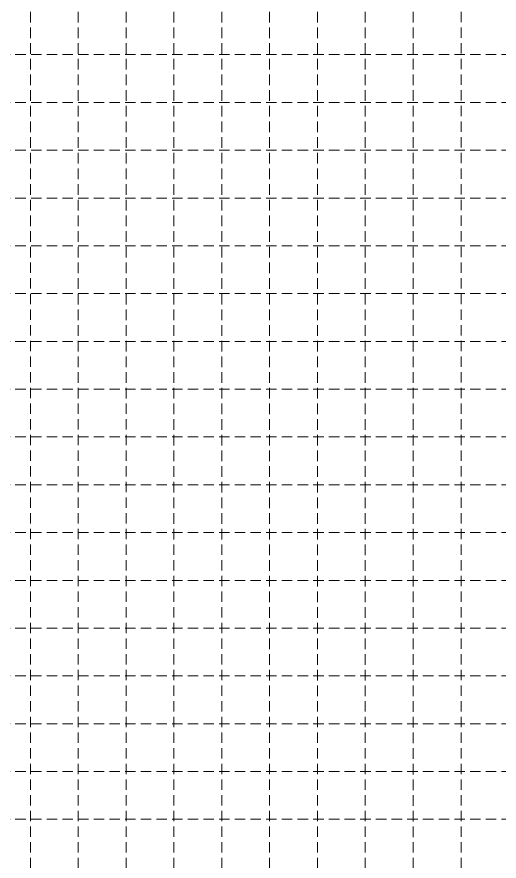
# Model space of a CAD drawing. Extents: x 2140663 to 2528301, y 336313 to 7007653.
# Drawn here: x 2527742.9 to 2528019.6, y 7006612.1 to 7007097.1 of the extents above; entities that cross this region are included whole.
import ezdxf

# ---------------------------------------------------------------- set-up
doc = ezdxf.new("R2010")
doc.units = 0
doc.header["$MEASUREMENT"] = 0
doc.linetypes.add('HIDDEN', pattern=[0.375, 0.25, -0.125])
doc.layers.add('GRID', color=254, linetype='HIDDEN')

msp = doc.modelspace()

# ---------------------------------------------------------------- linework, layer by layer
at = {"layer": 'GRID', "color": 253, "linetype": 'HIDDEN', "lineweight": 0, "ltscale": 24}
for p, q in [((2527750.64, 7006031.96), (2527750.64, 7007624.56)), ((2527778.1, 7006031.95), (2527778.1, 7007624.56)), ((2527805.55, 7006031.95), (2527805.55, 7007624.56)), ((2527833.01, 7006031.94), (2527833.01, 7007624.56)), ((2527860.47, 7006031.94), (2527860.47, 7007624.56)), ((2527887.93, 7006031.93), (2527887.93, 7007624.56)), ((2527915.38, 7006031.93), (2527915.38, 7007624.56)), ((2527942.84, 7006031.93), (2527942.84, 7007624.56)), ((2527970.3, 7006031.92), (2527970.3, 7007624.56)), ((2527997.89, 7006031.98), (2527997.76, 7007624.56)), ((2527228.95, 7007075.41), (2528272.33, 7007075.41)), ((2527228.95, 7007047.96), (2528272.33, 7007047.96)), ((2527228.95, 7007020.5), (2528272.33, 7007020.5)), ((2527228.95, 7006993.04), (2528272.33, 7006993.04)), ((2527228.95, 7006965.58), (2528272.33, 7006965.58)), ((2527228.95, 7006938.13), (2528272.33, 7006938.13)), ((2527228.95, 7006910.67), (2528272.33, 7006910.67)), ((2527228.95, 7006883.21), (2528272.33, 7006883.21)), ((2527228.95, 7006855.75), (2528272.33, 7006855.75)), ((2527228.95, 7006828.3), (2528272.33, 7006828.3)), ((2527228.95, 7006800.84), (2528272.33, 7006800.84)), ((2527228.95, 7006773.38), (2528272.33, 7006773.38)), ((2527228.95, 7006745.92), (2528272.33, 7006745.92)), ((2527228.95, 7006718.47), (2528272.33, 7006718.47)), ((2527228.95, 7006691.01), (2528272.33, 7006691.01)), ((2527228.95, 7006663.55), (2528272.33, 7006663.55)), ((2527228.95, 7006636.09), (2528272.33, 7006636.09))]:
    msp.add_line(p, q, dxfattribs=at)

doc.saveas('drawing.dxf')
